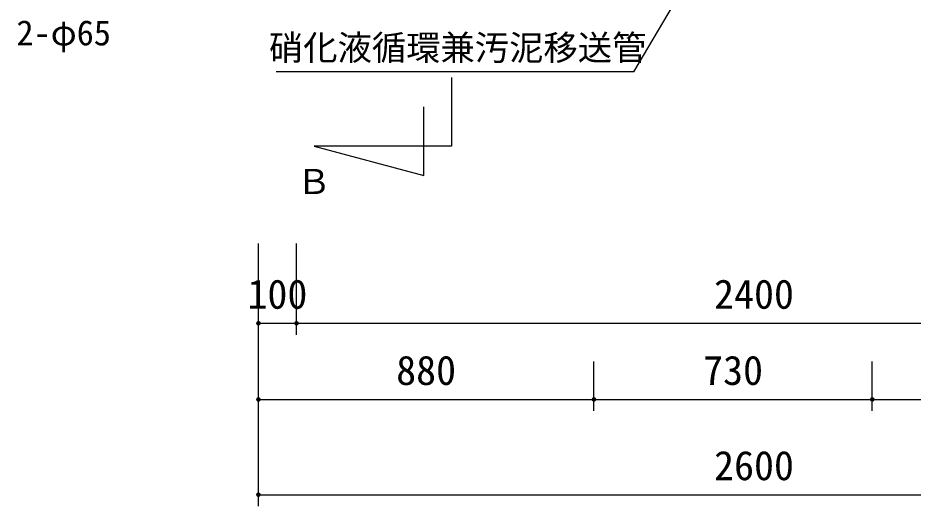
# Model space of a CAD drawing. Units: millimetres, scale not verified. Extents: x -8910 to 8910, y -6308 to 6308.
# Drawn here: x -6594 to -4246, y -890 to 392 of the extents above; entities that cross this region are included whole.
import ezdxf
from ezdxf.enums import TextEntityAlignment as Align

# ---------------------------------------------------------------- set-up
doc = ezdxf.new("R2010")
doc.units = ezdxf.units.MM
doc.header["$LTSCALE"] = 30
for name, color, linetype, lineweight in [('0-1_機器', 2, 'Continuous', 25), ('0-2_文字', 7, 'Continuous', 25), ('0-3_空気管', 3, 'Continuous', 25), ('0-9_製作', 5, 'Continuous', 25)]:
    doc.layers.add(name, color=color, linetype=linetype, lineweight=lineweight)
doc.styles.add('ＭＳ ゴシック', font='')
doc.styles.get('ＭＳ ゴシック').set_extended_font_data('MS Gothic')

msp = doc.modelspace()

# ---------------------------------------------------------------- linework, layer by layer
at = {"layer": '0-1_機器'}
for p, q in [((-5962.99, -409.87), (-5862.99, -409.87)), ((-5862.99, -409.87), (-3462.99, -409.87)), ((-5962.99, -609.87), (-5082.99, -609.87)), ((-5082.99, -609.87), (-4353, -609.87)), ((-4353, -609.87), (-3903, -609.87))]:
    msp.add_line(p, q, dxfattribs=at)
at = {"layer": '0-2_文字', "color": 3}
for q in [(-4310.57, 1383.05), (-5916.49, 249.83)]:
    msp.add_line((-4978.49, 249.83), q, dxfattribs=at)
at = {"layer": '0-3_空気管'}
for p, q in [((-5457.06, 235.39), (-5457.06, 55.39)), ((-5529.06, -21.78), (-5529.06, 158.22)), ((-5817.06, 55.39), (-5529.06, -21.78)), ((-5457.06, 55.39), (-5817.06, 55.39))]:
    msp.add_line(p, q, dxfattribs=at)
at = {"layer": '0-9_製作', "color": 2}
for p, q in [((-5962.99, -439.87), (-5962.99, -200.26)), ((-5862.99, -439.87), (-5862.99, -200.26)), ((-5962.99, -639.87), (-5962.99, -409.87)), ((-5082.99, -639.87), (-5082.99, -509.87)), ((-4353, -639.87), (-4353, -509.87)), ((-5962.99, -889.87), (-5962.99, -609.87)), ((-5962.99, -859.87), (-3362.99, -859.87))]:
    msp.add_line(p, q, dxfattribs=at)
at = {"layer": '0-9_製作'}
for points in [[(-5968.98, -409.5), (-5962.99, -409.87), (-5968.99, -409.87)], [(-5968.99, -409.87), (-5968.8, -411.36), (-5968.95, -410.62)], [(-5962.99, -409.87), (-5968.8, -411.36), (-5968.99, -409.87)], [(-5968.89, -408.75), (-5962.99, -409.87), (-5968.98, -409.5)], [(-5968.7, -408.02), (-5962.99, -409.87), (-5968.89, -408.75)], [(-5962.99, -409.87), (-5968.57, -412.08), (-5968.8, -411.36)], [(-5968.42, -407.32), (-5962.99, -409.87), (-5968.7, -408.02)], [(-5962.99, -409.87), (-5968.25, -412.76), (-5968.57, -412.08)], [(-5968.06, -406.66), (-5962.99, -409.87), (-5968.42, -407.32)], [(-5962.99, -409.87), (-5967.85, -413.4), (-5968.25, -412.76)], [(-5967.62, -406.05), (-5962.99, -409.87), (-5968.06, -406.66)], [(-5962.99, -409.87), (-5967.37, -413.98), (-5967.85, -413.4)], [(-5967.1, -405.5), (-5962.99, -409.87), (-5967.62, -406.05)], [(-5962.99, -409.87), (-5966.82, -414.5), (-5967.37, -413.98)], [(-5966.52, -405.02), (-5962.99, -409.87), (-5967.1, -405.5)], [(-5962.99, -409.87), (-5966.21, -414.94), (-5966.82, -414.5)], [(-5965.88, -404.61), (-5962.99, -409.87), (-5966.52, -405.02)], [(-5962.99, -409.87), (-5965.55, -415.3), (-5966.21, -414.94)], [(-5965.2, -404.29), (-5962.99, -409.87), (-5965.88, -404.61)], [(-5962.99, -409.87), (-5964.85, -415.58), (-5965.55, -415.3)], [(-5964.49, -404.06), (-5962.99, -409.87), (-5965.2, -404.29)], [(-5962.99, -409.87), (-5964.12, -415.77), (-5964.85, -415.58)], [(-5963.75, -403.92), (-5962.99, -409.87), (-5964.49, -404.06)], [(-5962.99, -409.87), (-5963.37, -415.86), (-5964.12, -415.77)], [(-5962.99, -403.87), (-5962.99, -409.87), (-5963.75, -403.92)], [(-5962.99, -409.87), (-5962.99, -415.87), (-5963.37, -415.86)], [(-5962.99, -403.87), (-5956.99, -409.87), (-5962.99, -409.87)], [(-5962.62, -403.88), (-5956.99, -409.87), (-5962.99, -403.87)], [(-5962.99, -409.87), (-5962.24, -415.83), (-5962.99, -415.87)], [(-5956.99, -409.87), (-5962.24, -415.83), (-5962.99, -409.87)], [(-5961.87, -403.98), (-5956.99, -409.87), (-5962.62, -403.88)], [(-5956.99, -409.87), (-5961.5, -415.68), (-5962.24, -415.83)], [(-5961.14, -404.17), (-5956.99, -409.87), (-5961.87, -403.98)], [(-5956.99, -409.87), (-5960.78, -415.45), (-5961.5, -415.68)], [(-5960.44, -404.44), (-5956.99, -409.87), (-5961.14, -404.17)], [(-5956.99, -409.87), (-5960.1, -415.13), (-5960.78, -415.45)], [(-5959.78, -404.81), (-5956.99, -409.87), (-5960.44, -404.44)], [(-5956.99, -409.87), (-5959.47, -414.73), (-5960.1, -415.13)], [(-5959.17, -405.25), (-5956.99, -409.87), (-5959.78, -404.81)], [(-5956.99, -409.87), (-5958.89, -414.25), (-5959.47, -414.73)], [(-5958.62, -405.77), (-5956.99, -409.87), (-5959.17, -405.25)], [(-5956.99, -409.87), (-5958.37, -413.7), (-5958.89, -414.25)], [(-5958.14, -406.35), (-5956.99, -409.87), (-5958.62, -405.77)], [(-5956.99, -409.87), (-5957.93, -413.09), (-5958.37, -413.7)], [(-5957.74, -406.98), (-5956.99, -409.87), (-5958.14, -406.35)], [(-5956.99, -409.87), (-5957.56, -412.43), (-5957.93, -413.09)], [(-5957.41, -407.66), (-5956.99, -409.87), (-5957.74, -406.98)], [(-5956.99, -409.87), (-5957.29, -411.73), (-5957.56, -412.43)], [(-5957.18, -408.38), (-5956.99, -409.87), (-5957.41, -407.66)], [(-5956.99, -409.87), (-5957.1, -411), (-5957.29, -411.73)], [(-5957.04, -409.12), (-5956.99, -409.87), (-5957.18, -408.38)], [(-5956.99, -409.87), (-5957.01, -410.25), (-5957.1, -411)], [(-5868.98, -409.5), (-5862.99, -409.87), (-5868.99, -409.87)], [(-5868.99, -409.87), (-5868.8, -411.36), (-5868.95, -410.62)], [(-5862.99, -409.87), (-5868.8, -411.36), (-5868.99, -409.87)], [(-5868.89, -408.75), (-5862.99, -409.87), (-5868.98, -409.5)], [(-5868.7, -408.02), (-5862.99, -409.87), (-5868.89, -408.75)], [(-5862.99, -409.87), (-5868.57, -412.08), (-5868.8, -411.36)], [(-5868.42, -407.32), (-5862.99, -409.87), (-5868.7, -408.02)], [(-5862.99, -409.87), (-5868.25, -412.76), (-5868.57, -412.08)], [(-5868.06, -406.66), (-5862.99, -409.87), (-5868.42, -407.32)], [(-5862.99, -409.87), (-5867.85, -413.4), (-5868.25, -412.76)], [(-5867.62, -406.05), (-5862.99, -409.87), (-5868.06, -406.66)], [(-5862.99, -409.87), (-5867.37, -413.98), (-5867.85, -413.4)], [(-5867.1, -405.5), (-5862.99, -409.87), (-5867.62, -406.05)], [(-5862.99, -409.87), (-5866.82, -414.5), (-5867.37, -413.98)], [(-5866.52, -405.02), (-5862.99, -409.87), (-5867.1, -405.5)], [(-5862.99, -409.87), (-5866.21, -414.94), (-5866.82, -414.5)], [(-5865.88, -404.61), (-5862.99, -409.87), (-5866.52, -405.02)], [(-5862.99, -409.87), (-5865.55, -415.3), (-5866.21, -414.94)], [(-5865.2, -404.29), (-5862.99, -409.87), (-5865.88, -404.61)], [(-5862.99, -409.87), (-5864.85, -415.58), (-5865.55, -415.3)], [(-5864.49, -404.06), (-5862.99, -409.87), (-5865.2, -404.29)], [(-5862.99, -409.87), (-5864.12, -415.77), (-5864.85, -415.58)], [(-5863.75, -403.92), (-5862.99, -409.87), (-5864.49, -404.06)], [(-5862.99, -409.87), (-5863.37, -415.86), (-5864.12, -415.77)], [(-5862.99, -403.87), (-5862.99, -409.87), (-5863.75, -403.92)], [(-5862.99, -409.87), (-5862.99, -415.87), (-5863.37, -415.86)], [(-5862.99, -403.87), (-5856.99, -409.87), (-5862.99, -409.87)], [(-5862.62, -403.88), (-5856.99, -409.87), (-5862.99, -403.87)], [(-5862.99, -409.87), (-5862.24, -415.83), (-5862.99, -415.87)], [(-5856.99, -409.87), (-5862.24, -415.83), (-5862.99, -409.87)], [(-5861.87, -403.98), (-5856.99, -409.87), (-5862.62, -403.88)], [(-5856.99, -409.87), (-5861.5, -415.68), (-5862.24, -415.83)], [(-5861.14, -404.17), (-5856.99, -409.87), (-5861.87, -403.98)], [(-5856.99, -409.87), (-5860.78, -415.45), (-5861.5, -415.68)], [(-5860.44, -404.44), (-5856.99, -409.87), (-5861.14, -404.17)], [(-5856.99, -409.87), (-5860.1, -415.13), (-5860.78, -415.45)], [(-5859.78, -404.81), (-5856.99, -409.87), (-5860.44, -404.44)], [(-5856.99, -409.87), (-5859.47, -414.73), (-5860.1, -415.13)], [(-5859.17, -405.25), (-5856.99, -409.87), (-5859.78, -404.81)], [(-5856.99, -409.87), (-5858.89, -414.25), (-5859.47, -414.73)], [(-5858.62, -405.77), (-5856.99, -409.87), (-5859.17, -405.25)], [(-5856.99, -409.87), (-5858.37, -413.7), (-5858.89, -414.25)], [(-5858.14, -406.35), (-5856.99, -409.87), (-5858.62, -405.77)], [(-5856.99, -409.87), (-5857.93, -413.09), (-5858.37, -413.7)], [(-5857.74, -406.98), (-5856.99, -409.87), (-5858.14, -406.35)], [(-5856.99, -409.87), (-5857.56, -412.43), (-5857.93, -413.09)], [(-5857.41, -407.66), (-5856.99, -409.87), (-5857.74, -406.98)], [(-5856.99, -409.87), (-5857.29, -411.73), (-5857.56, -412.43)], [(-5857.18, -408.38), (-5856.99, -409.87), (-5857.41, -407.66)], [(-5856.99, -409.87), (-5857.1, -411), (-5857.29, -411.73)], [(-5857.04, -409.12), (-5856.99, -409.87), (-5857.18, -408.38)], [(-5856.99, -409.87), (-5857.01, -410.25), (-5857.1, -411)], [(-5968.98, -609.5), (-5962.99, -609.87), (-5968.99, -609.87)], [(-5968.99, -609.87), (-5968.8, -611.36), (-5968.95, -610.62)], [(-5962.99, -609.87), (-5968.8, -611.36), (-5968.99, -609.87)], [(-5968.89, -608.75), (-5962.99, -609.87), (-5968.98, -609.5)], [(-5968.7, -608.02), (-5962.99, -609.87), (-5968.89, -608.75)], [(-5962.99, -609.87), (-5968.57, -612.08), (-5968.8, -611.36)], [(-5968.42, -607.32), (-5962.99, -609.87), (-5968.7, -608.02)], [(-5962.99, -609.87), (-5968.25, -612.76), (-5968.57, -612.08)], [(-5968.06, -606.66), (-5962.99, -609.87), (-5968.42, -607.32)], [(-5962.99, -609.87), (-5967.85, -613.4), (-5968.25, -612.76)], [(-5967.62, -606.05), (-5962.99, -609.87), (-5968.06, -606.66)], [(-5962.99, -609.87), (-5967.37, -613.98), (-5967.85, -613.4)], [(-5967.1, -605.5), (-5962.99, -609.87), (-5967.62, -606.05)], [(-5962.99, -609.87), (-5966.82, -614.5), (-5967.37, -613.98)], [(-5966.52, -605.02), (-5962.99, -609.87), (-5967.1, -605.5)], [(-5962.99, -609.87), (-5966.21, -614.94), (-5966.82, -614.5)], [(-5965.88, -604.61), (-5962.99, -609.87), (-5966.52, -605.02)], [(-5962.99, -609.87), (-5965.55, -615.3), (-5966.21, -614.94)], [(-5965.2, -604.29), (-5962.99, -609.87), (-5965.88, -604.61)], [(-5962.99, -609.87), (-5964.85, -615.58), (-5965.55, -615.3)], [(-5964.49, -604.06), (-5962.99, -609.87), (-5965.2, -604.29)], [(-5962.99, -609.87), (-5964.12, -615.77), (-5964.85, -615.58)], [(-5963.75, -603.92), (-5962.99, -609.87), (-5964.49, -604.06)], [(-5962.99, -609.87), (-5963.37, -615.86), (-5964.12, -615.77)], [(-5962.99, -603.87), (-5962.99, -609.87), (-5963.75, -603.92)], [(-5962.99, -609.87), (-5962.99, -615.87), (-5963.37, -615.86)], [(-5962.99, -603.87), (-5956.99, -609.87), (-5962.99, -609.87)], [(-5962.62, -603.88), (-5956.99, -609.87), (-5962.99, -603.87)], [(-5962.99, -609.87), (-5962.24, -615.83), (-5962.99, -615.87)], [(-5956.99, -609.87), (-5962.24, -615.83), (-5962.99, -609.87)], [(-5961.87, -603.98), (-5956.99, -609.87), (-5962.62, -603.88)], [(-5956.99, -609.87), (-5961.5, -615.68), (-5962.24, -615.83)], [(-5961.14, -604.17), (-5956.99, -609.87), (-5961.87, -603.98)], [(-5956.99, -609.87), (-5960.78, -615.45), (-5961.5, -615.68)], [(-5960.44, -604.44), (-5956.99, -609.87), (-5961.14, -604.17)], [(-5956.99, -609.87), (-5960.1, -615.13), (-5960.78, -615.45)], [(-5959.78, -604.81), (-5956.99, -609.87), (-5960.44, -604.44)], [(-5956.99, -609.87), (-5959.47, -614.73), (-5960.1, -615.13)], [(-5959.17, -605.25), (-5956.99, -609.87), (-5959.78, -604.81)], [(-5956.99, -609.87), (-5958.89, -614.25), (-5959.47, -614.73)], [(-5958.62, -605.77), (-5956.99, -609.87), (-5959.17, -605.25)], [(-5956.99, -609.87), (-5958.37, -613.7), (-5958.89, -614.25)], [(-5958.14, -606.35), (-5956.99, -609.87), (-5958.62, -605.77)], [(-5956.99, -609.87), (-5957.93, -613.09), (-5958.37, -613.7)], [(-5957.74, -606.98), (-5956.99, -609.87), (-5958.14, -606.35)], [(-5956.99, -609.87), (-5957.56, -612.43), (-5957.93, -613.09)], [(-5957.41, -607.66), (-5956.99, -609.87), (-5957.74, -606.98)], [(-5956.99, -609.87), (-5957.29, -611.73), (-5957.56, -612.43)], [(-5957.18, -608.38), (-5956.99, -609.87), (-5957.41, -607.66)], [(-5956.99, -609.87), (-5957.1, -611), (-5957.29, -611.73)], [(-5957.04, -609.12), (-5956.99, -609.87), (-5957.18, -608.38)], [(-5956.99, -609.87), (-5957.01, -610.25), (-5957.1, -611)], [(-5088.98, -609.5), (-5082.99, -609.87), (-5088.99, -609.87)], [(-5088.99, -609.87), (-5088.81, -611.36), (-5088.95, -610.62)], [(-5082.99, -609.87), (-5088.81, -611.36), (-5088.99, -609.87)], [(-5088.89, -608.75), (-5082.99, -609.87), (-5088.98, -609.5)], [(-5088.7, -608.02), (-5082.99, -609.87), (-5088.89, -608.75)], [(-5082.99, -609.87), (-5088.57, -612.08), (-5088.81, -611.36)], [(-5088.42, -607.32), (-5082.99, -609.87), (-5088.7, -608.02)], [(-5082.99, -609.87), (-5088.25, -612.76), (-5088.57, -612.08)], [(-5088.06, -606.66), (-5082.99, -609.87), (-5088.42, -607.32)], [(-5082.99, -609.87), (-5087.85, -613.4), (-5088.25, -612.76)], [(-5087.62, -606.05), (-5082.99, -609.87), (-5088.06, -606.66)], [(-5082.99, -609.87), (-5087.37, -613.98), (-5087.85, -613.4)], [(-5087.1, -605.5), (-5082.99, -609.87), (-5087.62, -606.05)], [(-5082.99, -609.87), (-5086.82, -614.5), (-5087.37, -613.98)], [(-5086.52, -605.02), (-5082.99, -609.87), (-5087.1, -605.5)], [(-5082.99, -609.87), (-5086.21, -614.94), (-5086.82, -614.5)], [(-5085.88, -604.61), (-5082.99, -609.87), (-5086.52, -605.02)], [(-5082.99, -609.87), (-5085.55, -615.3), (-5086.21, -614.94)], [(-5085.2, -604.29), (-5082.99, -609.87), (-5085.88, -604.61)], [(-5082.99, -609.87), (-5084.85, -615.58), (-5085.55, -615.3)], [(-5084.49, -604.06), (-5082.99, -609.87), (-5085.2, -604.29)], [(-5082.99, -609.87), (-5084.12, -615.77), (-5084.85, -615.58)], [(-5083.75, -603.92), (-5082.99, -609.87), (-5084.49, -604.06)], [(-5082.99, -609.87), (-5083.37, -615.86), (-5084.12, -615.77)], [(-5082.99, -603.87), (-5082.99, -609.87), (-5083.75, -603.92)], [(-5082.99, -609.87), (-5082.99, -615.87), (-5083.37, -615.86)], [(-5082.99, -603.87), (-5076.99, -609.87), (-5082.99, -609.87)], [(-5082.62, -603.88), (-5076.99, -609.87), (-5082.99, -603.87)], [(-5082.99, -609.87), (-5082.24, -615.83), (-5082.99, -615.87)], [(-5076.99, -609.87), (-5082.24, -615.83), (-5082.99, -609.87)], [(-5081.87, -603.98), (-5076.99, -609.87), (-5082.62, -603.88)], [(-5076.99, -609.87), (-5081.5, -615.68), (-5082.24, -615.83)], [(-5081.14, -604.17), (-5076.99, -609.87), (-5081.87, -603.98)], [(-5076.99, -609.87), (-5080.79, -615.45), (-5081.5, -615.68)], [(-5080.44, -604.44), (-5076.99, -609.87), (-5081.14, -604.17)], [(-5076.99, -609.87), (-5080.1, -615.13), (-5080.79, -615.45)], [(-5079.78, -604.81), (-5076.99, -609.87), (-5080.44, -604.44)], [(-5076.99, -609.87), (-5079.47, -614.73), (-5080.1, -615.13)], [(-5079.17, -605.25), (-5076.99, -609.87), (-5079.78, -604.81)], [(-5076.99, -609.87), (-5078.89, -614.25), (-5079.47, -614.73)], [(-5078.62, -605.77), (-5076.99, -609.87), (-5079.17, -605.25)], [(-5076.99, -609.87), (-5078.37, -613.7), (-5078.89, -614.25)], [(-5078.14, -606.35), (-5076.99, -609.87), (-5078.62, -605.77)], [(-5076.99, -609.87), (-5077.93, -613.09), (-5078.37, -613.7)], [(-5077.74, -606.98), (-5076.99, -609.87), (-5078.14, -606.35)], [(-5076.99, -609.87), (-5077.57, -612.43), (-5077.93, -613.09)], [(-5077.42, -607.66), (-5076.99, -609.87), (-5077.74, -606.98)], [(-5076.99, -609.87), (-5077.29, -611.73), (-5077.57, -612.43)], [(-5077.18, -608.38), (-5076.99, -609.87), (-5077.42, -607.66)], [(-5076.99, -609.87), (-5077.1, -611), (-5077.29, -611.73)], [(-5077.04, -609.12), (-5076.99, -609.87), (-5077.18, -608.38)], [(-5076.99, -609.87), (-5077.01, -610.25), (-5077.1, -611)], [(-4358.98, -609.5), (-4353, -609.87), (-4359, -609.87)], [(-4359, -609.87), (-4358.81, -611.36), (-4358.95, -610.62)], [(-4359, -609.87), (-4358.57, -612.08), (-4358.81, -611.36)], [(-4353, -609.87), (-4358.57, -612.08), (-4359, -609.87)], [(-4358.89, -608.75), (-4353, -609.87), (-4358.98, -609.5)], [(-4358.7, -608.02), (-4353, -609.87), (-4358.89, -608.75)], [(-4358.42, -607.32), (-4353, -609.87), (-4358.7, -608.02)], [(-4353, -609.87), (-4358.25, -612.76), (-4358.57, -612.08)], [(-4358.06, -606.66), (-4353, -609.87), (-4358.42, -607.32)], [(-4353, -609.87), (-4357.85, -613.4), (-4358.25, -612.76)], [(-4357.62, -606.05), (-4353, -609.87), (-4358.06, -606.66)], [(-4353, -609.87), (-4357.37, -613.98), (-4357.85, -613.4)], [(-4357.1, -605.5), (-4353, -609.87), (-4357.62, -606.05)], [(-4353, -609.87), (-4356.82, -614.5), (-4357.37, -613.98)], [(-4356.52, -605.02), (-4353, -609.87), (-4357.1, -605.5)], [(-4353, -609.87), (-4356.21, -614.94), (-4356.82, -614.5)], [(-4355.89, -604.61), (-4353, -609.87), (-4356.52, -605.02)], [(-4353, -609.87), (-4355.55, -615.3), (-4356.21, -614.94)], [(-4355.2, -604.29), (-4353, -609.87), (-4355.89, -604.61)], [(-4353, -609.87), (-4354.85, -615.58), (-4355.55, -615.3)], [(-4354.49, -604.06), (-4353, -609.87), (-4355.2, -604.29)], [(-4353, -609.87), (-4354.12, -615.77), (-4354.85, -615.58)], [(-4353.75, -603.92), (-4353, -609.87), (-4354.49, -604.06)], [(-4353, -609.87), (-4353.37, -615.86), (-4354.12, -615.77)], [(-4353.75, -603.92), (-4353, -603.87), (-4353, -609.87)], [(-4353, -609.87), (-4353, -615.87), (-4353.37, -615.86)], [(-4353, -603.87), (-4347, -609.87), (-4353, -609.87)], [(-4352.62, -603.88), (-4347, -609.87), (-4353, -603.87)], [(-4353, -609.87), (-4352.24, -615.83), (-4353, -615.87)], [(-4353, -609.87), (-4351.5, -615.68), (-4352.24, -615.83)], [(-4347, -609.87), (-4351.5, -615.68), (-4353, -609.87)], [(-4351.87, -603.98), (-4347, -609.87), (-4352.62, -603.88)], [(-4351.14, -604.17), (-4347, -609.87), (-4351.87, -603.98)], [(-4347, -609.87), (-4350.79, -615.45), (-4351.5, -615.68)], [(-4350.44, -604.44), (-4347, -609.87), (-4351.14, -604.17)], [(-4347, -609.87), (-4350.1, -615.13), (-4350.79, -615.45)], [(-4349.78, -604.81), (-4347, -609.87), (-4350.44, -604.44)], [(-4347, -609.87), (-4349.47, -614.73), (-4350.1, -615.13)], [(-4349.17, -605.25), (-4347, -609.87), (-4349.78, -604.81)], [(-4347, -609.87), (-4348.89, -614.25), (-4349.47, -614.73)], [(-4348.62, -605.77), (-4347, -609.87), (-4349.17, -605.25)], [(-4347, -609.87), (-4348.37, -613.7), (-4348.89, -614.25)], [(-4348.14, -606.35), (-4347, -609.87), (-4348.62, -605.77)], [(-4347, -609.87), (-4347.93, -613.09), (-4348.37, -613.7)], [(-4347.74, -606.98), (-4347, -609.87), (-4348.14, -606.35)], [(-4347, -609.87), (-4347.57, -612.43), (-4347.93, -613.09)], [(-4347.42, -607.66), (-4347, -609.87), (-4347.74, -606.98)], [(-4347, -609.87), (-4347.29, -611.73), (-4347.57, -612.43)], [(-4347.18, -608.38), (-4347, -609.87), (-4347.42, -607.66)], [(-4347, -609.87), (-4347.1, -611), (-4347.29, -611.73)], [(-4347.18, -608.38), (-4347.04, -609.12), (-4347, -609.87)], [(-4347, -609.87), (-4347.01, -610.25), (-4347.1, -611)], [(-5968.98, -859.5), (-5962.99, -859.87), (-5968.99, -859.87)], [(-5968.99, -859.87), (-5968.8, -861.36), (-5968.95, -860.62)], [(-5968.99, -859.87), (-5968.57, -862.08), (-5968.8, -861.36)], [(-5962.99, -859.87), (-5968.57, -862.08), (-5968.99, -859.87)], [(-5968.89, -858.75), (-5962.99, -859.87), (-5968.98, -859.5)], [(-5968.7, -858.02), (-5962.99, -859.87), (-5968.89, -858.75)], [(-5968.42, -857.32), (-5962.99, -859.87), (-5968.7, -858.02)], [(-5962.99, -859.87), (-5968.25, -862.76), (-5968.57, -862.08)], [(-5968.06, -856.66), (-5962.99, -859.87), (-5968.42, -857.32)], [(-5962.99, -859.87), (-5967.85, -863.4), (-5968.25, -862.76)], [(-5967.62, -856.05), (-5962.99, -859.87), (-5968.06, -856.66)], [(-5962.99, -859.87), (-5967.37, -863.98), (-5967.85, -863.4)], [(-5967.1, -855.5), (-5962.99, -859.87), (-5967.62, -856.05)], [(-5962.99, -859.87), (-5966.82, -864.5), (-5967.37, -863.98)], [(-5966.52, -855.02), (-5962.99, -859.87), (-5967.1, -855.5)], [(-5962.99, -859.87), (-5966.21, -864.94), (-5966.82, -864.5)], [(-5965.88, -854.61), (-5962.99, -859.87), (-5966.52, -855.02)], [(-5962.99, -859.87), (-5965.55, -865.3), (-5966.21, -864.94)], [(-5965.2, -854.29), (-5962.99, -859.87), (-5965.88, -854.61)], [(-5962.99, -859.87), (-5964.85, -865.58), (-5965.55, -865.3)], [(-5964.49, -854.06), (-5962.99, -859.87), (-5965.2, -854.29)], [(-5962.99, -859.87), (-5964.12, -865.77), (-5964.85, -865.58)], [(-5963.75, -853.92), (-5962.99, -859.87), (-5964.49, -854.06)], [(-5962.99, -859.87), (-5963.37, -865.86), (-5964.12, -865.77)], [(-5963.75, -853.92), (-5962.99, -853.87), (-5962.99, -859.87)], [(-5962.99, -859.87), (-5962.99, -865.87), (-5963.37, -865.86)], [(-5962.99, -853.87), (-5956.99, -859.87), (-5962.99, -859.87)], [(-5962.62, -853.88), (-5956.99, -859.87), (-5962.99, -853.87)], [(-5962.99, -859.87), (-5962.24, -865.83), (-5962.99, -865.87)], [(-5962.99, -859.87), (-5961.5, -865.68), (-5962.24, -865.83)], [(-5956.99, -859.87), (-5961.5, -865.68), (-5962.99, -859.87)], [(-5961.87, -853.98), (-5956.99, -859.87), (-5962.62, -853.88)], [(-5961.14, -854.17), (-5956.99, -859.87), (-5961.87, -853.98)], [(-5956.99, -859.87), (-5960.78, -865.45), (-5961.5, -865.68)], [(-5960.44, -854.44), (-5956.99, -859.87), (-5961.14, -854.17)], [(-5956.99, -859.87), (-5960.1, -865.13), (-5960.78, -865.45)], [(-5959.78, -854.81), (-5956.99, -859.87), (-5960.44, -854.44)], [(-5956.99, -859.87), (-5959.47, -864.73), (-5960.1, -865.13)], [(-5959.17, -855.25), (-5956.99, -859.87), (-5959.78, -854.81)], [(-5956.99, -859.87), (-5958.89, -864.25), (-5959.47, -864.73)], [(-5958.62, -855.77), (-5956.99, -859.87), (-5959.17, -855.25)], [(-5956.99, -859.87), (-5958.37, -863.7), (-5958.89, -864.25)], [(-5958.14, -856.35), (-5956.99, -859.87), (-5958.62, -855.77)], [(-5956.99, -859.87), (-5957.93, -863.09), (-5958.37, -863.7)], [(-5957.74, -856.98), (-5956.99, -859.87), (-5958.14, -856.35)], [(-5956.99, -859.87), (-5957.56, -862.43), (-5957.93, -863.09)], [(-5957.41, -857.66), (-5956.99, -859.87), (-5957.74, -856.98)], [(-5956.99, -859.87), (-5957.29, -861.73), (-5957.56, -862.43)], [(-5957.18, -858.38), (-5956.99, -859.87), (-5957.41, -857.66)], [(-5956.99, -859.87), (-5957.1, -861), (-5957.29, -861.73)], [(-5957.18, -858.38), (-5957.04, -859.12), (-5956.99, -859.87)], [(-5956.99, -859.87), (-5957.01, -860.25), (-5957.1, -861)]]:
    msp.add_solid(points, dxfattribs=at)

# ---------------------------------------------------------------- texts
at = {"layer": '0-2_文字', "color": 4, "style": 'ＭＳ ゴシック'}
for s, p in [('2-φ65', (-6597.55, 299.86)), ('硝化液循環兼汚泥移送管', (-5935.49, 260.83))]:
    msp.add_text(s, height=65.98, dxfattribs=at).set_placement(p, align=Align.BOTTOM_LEFT)
at = {"layer": '0-3_空気管', "color": 4, "style": 'ＭＳ ゴシック'}
msp.add_text('Ｂ', height=65.98, dxfattribs=at).set_placement((-5862.33, -90.46), align=Align.BOTTOM_LEFT)
at = {"layer": '0-9_製作', "color": 4, "style": 'ＭＳ ゴシック'}
for s, p in [('100', (-5991.74, -394.87)), ('2400', (-4767.99, -394.87)), ('880', (-5601.74, -594.87)), ('730', (-4796.74, -594.87)), ('2600', (-4767.99, -844.87))]:
    msp.add_text(s, height=76.98, dxfattribs=at).set_placement(p, align=Align.BOTTOM_LEFT)

doc.saveas('drawing.dxf')
